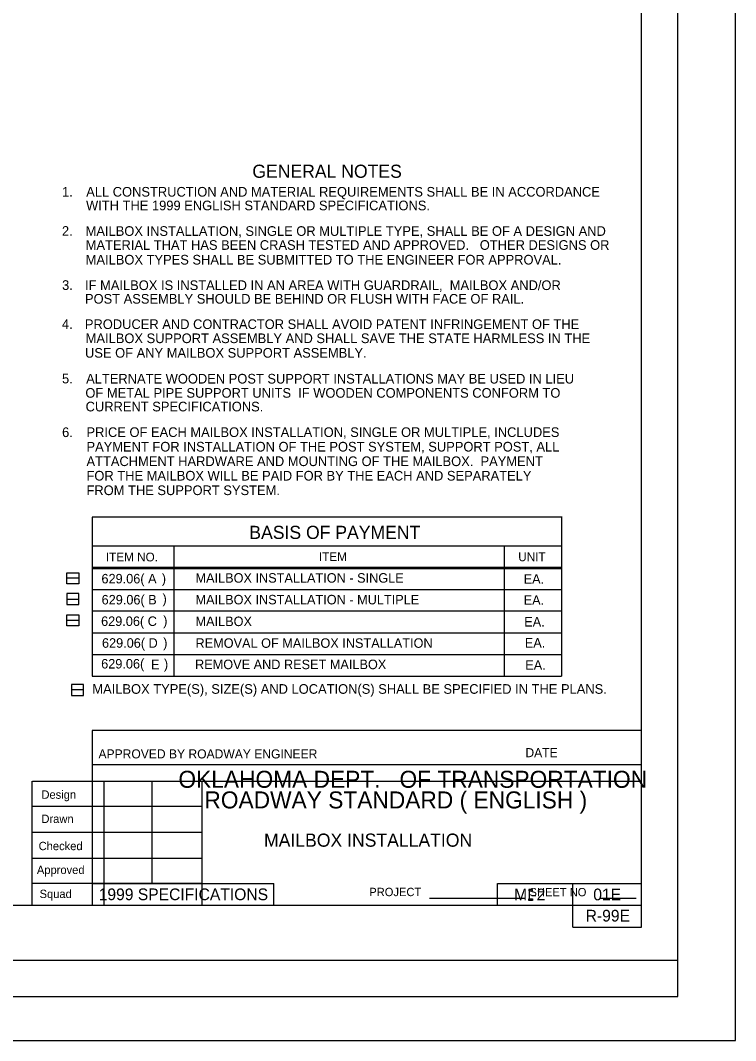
# Model space of a CAD drawing. Extents: x 476 to 850, y 297 to 585.
# Drawn here: x 751.9 to 849.8, y 296.8 to 436.4 of the extents above; entities that cross this region are included whole.
import ezdxf

# ---------------------------------------------------------------- set-up
doc = ezdxf.new("R2010")
doc.units = 0
for name, color, linetype in [('Default', 7, 'Continuous'), ('Level 1', 7, 'Continuous'), ('Level 10', 7, 'Continuous'), ('Level 35', 7, 'Continuous')]:
    doc.layers.add(name, color=color, linetype=linetype)

msp = doc.modelspace()

# ---------------------------------------------------------------- linework, layer by layer
at = {"layer": 'Default'}
for p, q in [((825.94, 368.46), (825.94, 346.68)), ((825.94, 364.48), (761.68, 364.48)), ((772.86, 364.48), (772.86, 346.66)), ((818.06, 364.48), (818.06, 346.79)), ((761.68, 361.61), (825.92, 361.61)), ((761.68, 361.41), (825.94, 361.41)), ((761.68, 358.54), (825.93, 358.54)), ((825.93, 355.57), (761.68, 355.57)), ((761.68, 352.6), (825.94, 352.6)), ((761.68, 349.63), (825.94, 349.63)), ((761.68, 346.66), (825.94, 346.66)), ((761.67, 339.23), (761.67, 315.34)), ((836.85, 339.23), (761.67, 339.23)), ((761.67, 334.59), (836.85, 334.59)), ((761.67, 318.32), (786.54, 318.32)), ((786.54, 315.34), (786.54, 318.32)), ((817.16, 315.34), (817.16, 318.32)), ((817.16, 318.32), (836.85, 318.32)), ((827.49, 312.36), (827.49, 318.32)), ((836.85, 312.36), (836.85, 315.34)), ((827.49, 312.36), (836.85, 312.36))]:
    msp.add_line(p, q, dxfattribs=at)
msp.add_lwpolyline([(826.03, 368.44), (761.68, 368.44), (761.68, 346.68)], dxfattribs=at)
for points in [[(759.83, 359.33), (758.19, 359.33), (758.19, 360.83), (759.83, 360.83)], [(759.83, 359.33), (758.19, 359.33), (758.19, 360.11), (759.83, 360.11)], [(759.84, 357.99), (758.21, 357.99), (758.21, 356.49), (759.84, 356.49)], [(759.84, 357.99), (758.21, 357.99), (758.21, 357.21), (759.84, 357.21)], [(759.85, 353.56), (758.22, 353.56), (758.22, 355.06), (759.85, 355.06)], [(759.85, 353.56), (758.22, 353.56), (758.22, 354.34), (759.85, 354.34)], [(758.85, 344.04), (760.48, 344.04), (760.48, 345.54), (758.85, 345.54)], [(758.85, 344.04), (760.48, 344.04), (760.48, 344.82), (758.85, 344.82)], [(821.46, 317.3), (821.96, 317.3), (821.96, 317.52), (821.46, 317.52)], [(821.46, 316.24), (821.96, 316.24), (821.96, 316.01), (821.46, 316.01)]]:
    msp.add_lwpolyline(points, close=True, dxfattribs=at)
at = {"layer": 'Level 1'}
for p, q in [((841.85, 302.84), (841.85, 532.82)), ((836.85, 315.34), (836.85, 520.32)), ((511.87, 315.34), (836.85, 315.34)), ((496.87, 307.84), (841.85, 307.84)), ((481.87, 302.84), (841.85, 302.84))]:
    msp.add_line(p, q, dxfattribs=at)
at = {"layer": 'Level 10'}
msp.add_lwpolyline([(476.25, 296.83), (849.75, 296.83), (849.75, 573.09), (476.25, 573.09)], close=True, dxfattribs=at)
at = {"layer": 'Level 35'}
for p, q in [((753.42, 332.3), (753.42, 315.34)), ((753.5, 332.3), (836.85, 332.3)), ((763.34, 315.32), (763.34, 332.22)), ((769.91, 318.38), (769.91, 332.3)), ((776.75, 315.34), (776.75, 332.3)), ((753.42, 328.89), (776.8, 328.89)), ((753.42, 325.34), (776.78, 325.34)), ((753.42, 321.78), (776.78, 321.78)), ((753.42, 318.38), (776.79, 318.38)), ((807.85, 316.31), (821, 316.31)), ((831.19, 316.33), (836.14, 316.33))]:
    msp.add_line(p, q, dxfattribs=at)

# ---------------------------------------------------------------- texts
at = {"layer": 'Default'}
for s, height, p in [('GENERAL NOTES', 1.8, (783.6, 414.85)), ('1.', 1.32, (757.55, 412.28)), ('ALL CONSTRUCTION AND MATERIAL REQUIREMENTS SHALL BE IN ACCORDANCE', 1.32, (760.86, 412.28)), ('WITH THE 1999 ENGLISH STANDARD SPECIFICATIONS.', 1.32, (760.84, 410.41)), ('2.', 1.32, (757.54, 406.92)), ('MAILBOX INSTALLATION, SINGLE OR MULTIPLE TYPE, SHALL BE OF A DESIGN AND', 1.32, (760.78, 406.91)), ('MATERIAL THAT HAS BEEN CRASH TESTED AND APPROVED.   OTHER DESIGNS OR ', 1.32, (760.79, 405)), ('MAILBOX TYPES SHALL BE SUBMITTED TO THE ENGINEER FOR APPROVAL.', 1.32, (760.79, 402.99)), ('PRICE OF EACH MAILBOX INSTALLATION, SINGLE OR MULTIPLE, INCLUDES ', 1.32, (760.9, 379.4)), ('PAYMENT FOR INSTALLATION OF THE POST SYSTEM, SUPPORT POST, ALL', 1.32, (760.9, 377.41)), ('ATTACHMENT HARDWARE AND MOUNTING OF THE MAILBOX.  PAYMENT ', 1.32, (760.9, 375.42)), ('FOR THE MAILBOX WILL BE PAID FOR BY THE EACH AND SEPARATELY ', 1.32, (760.9, 373.44)), ('FROM THE SUPPORT SYSTEM. ', 1.32, (760.9, 371.45)), ('BASIS OF PAYMENT', 1.8, (783.19, 365.45)), ('ITEM NO.', 1.2, (763.55, 362.38)), ('ITEM', 1.2, (792.72, 362.43)), ('UNIT', 1.2, (820, 362.41)), ('629.06( A', 1.3, (762.95, 359.37)), (')', 1.3, (771.21, 359.4)), ('MAILBOX INSTALLATION - SINGLE', 1.3, (775.82, 359.47)), ('EA.', 1.3, (820.74, 359.33)), ('629.06( B', 1.3, (762.97, 356.49)), (')', 1.3, (771.31, 356.63)), ('MAILBOX INSTALLATION - MULTIPLE', 1.3, (775.82, 356.5)), ('EA.', 1.3, (820.74, 356.44)), ('629.06( C', 1.3, (762.9, 353.55)), (')', 1.3, (771.4, 353.63)), ('MAILBOX', 1.3, (775.82, 353.53)), ('EA.', 1.3, (820.82, 353.47)), ('629.06( D', 1.3, (763.02, 350.57)), (')', 1.3, (771.4, 350.62)), ('REMOVAL OF MAILBOX INSTALLATION', 1.3, (775.82, 350.56)), ('EA.', 1.3, (820.9, 350.59)), ('629.06(', 1.3, (762.91, 347.73)), ('E', 1.32, (769.73, 347.61)), (')', 1.3, (771.5, 347.71)), ('REMOVE AND RESET MAILBOX', 1.3, (775.76, 347.64)), ('EA.', 1.3, (820.96, 347.56)), ('MAILBOX TYPE(S), SIZE(S) AND LOCATION(S) SHALL BE SPECIFIED IN THE PLANS.', 1.32, (761.7, 344.27)), ('APPROVED BY ROADWAY ENGINEER', 1.2368, (762.54, 335.43)), ('DATE', 1.237, (820.98, 335.6)), ('OKLAHOMA DEPT.   OF TRANSPORTATION', 2.3273, (773.48, 331.41)), ('ROADWAY STANDARD ( ENGLISH )', 2.3273, (777.04, 328.59)), ('MAILBOX INSTALLATION', 1.8, (785.2, 323.35)), ('1999 SPECIFICATIONS', 1.6, (762.57, 316.04)), ('MI-2', 1.6, (819.43, 316.02)), ('R-99E', 1.6, (829.23, 313.12))]:
    msp.add_text(s, height=height, dxfattribs=at).set_placement(p)
at = {"layer": 'Level 1'}
for s, height, p in [('3.', 1.32, (757.56, 399.52)), ('IF MAILBOX IS INSTALLED IN AN AREA WITH GUARDRAIL,  MAILBOX AND/OR', 1.32, (760.7, 399.5)), ('POST ASSEMBLY SHOULD BE BEHIND OR FLUSH WITH FACE OF RAIL.', 1.32, (760.69, 397.64)), ('4.', 1.32, (757.54, 394.19)), ('PRODUCER AND CONTRACTOR SHALL AVOID PATENT INFRINGEMENT OF THE ', 1.32, (760.68, 394.17)), ('MAILBOX SUPPORT ASSEMBLY AND SHALL SAVE THE STATE HARMLESS IN THE ', 1.32, (760.79, 392.24)), ('USE OF ANY MAILBOX SUPPORT ASSEMBLY.', 1.32, (760.7, 390.25)), ('5.', 1.32, (757.55, 386.73)), ('ALTERNATE WOODEN POST SUPPORT INSTALLATIONS MAY BE USED IN LIEU ', 1.32, (760.85, 386.71)), ('OF METAL PIPE SUPPORT UNITS  IF WOODEN COMPONENTS CONFORM TO', 1.32, (760.75, 384.77)), ('CURRENT SPECIFICATIONS.', 1.32, (760.78, 382.9)), ('6.', 1.32, (757.56, 379.39)), ('01E', 1.6, (830.27, 316.02))]:
    msp.add_text(s, height=height, dxfattribs=at).set_placement(p)
at = {"layer": 'Level 35'}
for s, p in [('Design', (754.73, 329.91)), ('Drawn', (754.73, 326.6)), ('Checked', (754.35, 322.88)), ('Approved', (754.11, 319.62)), ('Squad', (754.48, 316.33)), ('PROJECT', (799.61, 316.59)), ('SHEET NO', (821.54, 316.57))]:
    msp.add_text(s, height=1.14, dxfattribs=at).set_placement(p)

doc.saveas('drawing.dxf')
